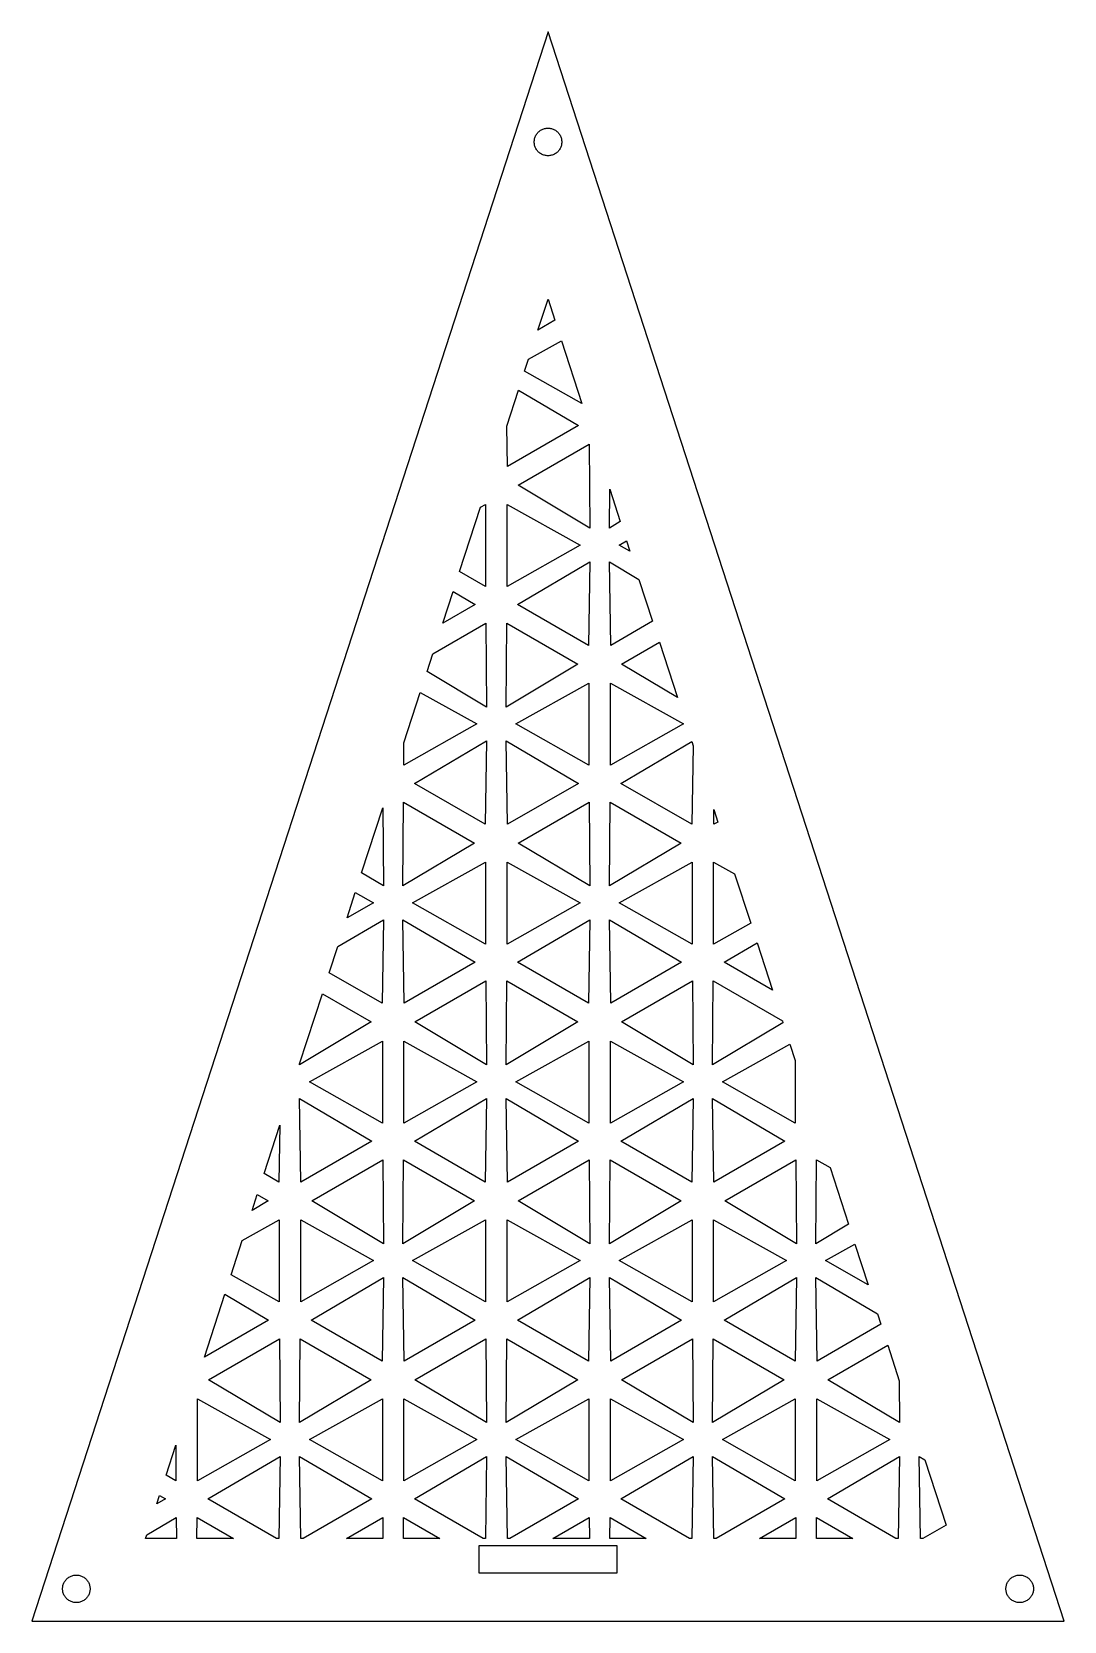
# Model space of a CAD drawing. Header units: metres. Extents: x 20 to 170, y 20 to 251.
import ezdxf

# ---------------------------------------------------------------- set-up
doc = ezdxf.new("R2010")
doc.units = ezdxf.units.M

msp = doc.modelspace()

# ---------------------------------------------------------------- linework, layer by layer
for p, q in [((95, 250.826), (20, 20)), ((170, 20), (95, 250.826)), ((93.0625, 235.324), (93.0977, 235.444)), ((93.0977, 235.444), (93.1406, 235.562)), ((93.1406, 235.562), (93.1904, 235.678)), ((93.1904, 235.678), (93.2471, 235.79)), ((93.2471, 235.79), (93.3115, 235.898)), ((93.3115, 235.898), (93.3818, 236.002)), ((93.3818, 236.002), (93.459, 236.101)), ((93.459, 236.101), (93.542, 236.195)), ((93.542, 236.195), (93.6309, 236.284)), ((93.6309, 236.284), (93.7256, 236.367)), ((93.7256, 236.367), (93.8242, 236.444)), ((93.8242, 236.444), (93.9287, 236.515)), ((93.9287, 236.515), (94.0361, 236.579)), ((94.0361, 236.579), (94.1484, 236.636)), ((94.1484, 236.636), (94.2637, 236.686)), ((94.2637, 236.686), (94.3818, 236.728)), ((94.3818, 236.728), (94.5029, 236.763)), ((94.5029, 236.763), (94.625, 236.791)), ((94.625, 236.791), (94.749, 236.81)), ((94.749, 236.81), (94.874, 236.822)), ((94.874, 236.822), (95, 236.826)), ((95, 236.826), (95.126, 236.822)), ((95.126, 236.822), (95.251, 236.81)), ((95.251, 236.81), (95.375, 236.791)), ((95.375, 236.791), (95.4971, 236.763)), ((95.4971, 236.763), (95.6182, 236.728)), ((95.6182, 236.728), (95.7363, 236.686)), ((95.7363, 236.686), (95.8516, 236.636)), ((95.8516, 236.636), (95.9639, 236.579)), ((95.9639, 236.579), (96.0713, 236.515)), ((96.0713, 236.515), (96.1758, 236.444)), ((96.1758, 236.444), (96.2744, 236.367)), ((96.2744, 236.367), (96.3691, 236.284)), ((96.3691, 236.284), (96.458, 236.195)), ((96.458, 236.195), (96.541, 236.101)), ((96.541, 236.101), (96.6182, 236.002)), ((96.6182, 236.002), (96.6885, 235.898)), ((96.6885, 235.898), (96.7529, 235.79)), ((96.7529, 235.79), (96.8096, 235.678)), ((96.8096, 235.678), (96.8594, 235.562)), ((96.8594, 235.562), (96.9023, 235.444)), ((96.9023, 235.444), (96.9375, 235.324)), ((93, 234.826), (93.0039, 234.952)), ((93.0039, 234.701), (93, 234.826)), ((93.0039, 234.952), (93.0156, 235.077)), ((93.0156, 234.576), (93.0039, 234.701)), ((93.0156, 235.077), (93.0352, 235.201)), ((93.0352, 234.451), (93.0156, 234.576)), ((93.0352, 235.201), (93.0625, 235.324)), ((93.0625, 234.329), (93.0352, 234.451)), ((93.0977, 234.208), (93.0625, 234.329)), ((93.1406, 234.09), (93.0977, 234.208)), ((93.1904, 233.975), (93.1406, 234.09)), ((93.2471, 233.863), (93.1904, 233.975)), ((93.3115, 233.755), (93.2471, 233.863)), ((93.3818, 233.651), (93.3115, 233.755)), ((93.459, 233.551), (93.3818, 233.651)), ((93.542, 233.457), (93.459, 233.551)), ((93.6309, 233.368), (93.542, 233.457)), ((93.7256, 233.285), (93.6309, 233.368)), ((93.8242, 233.208), (93.7256, 233.285)), ((93.9287, 233.138), (93.8242, 233.208)), ((94.0361, 233.074), (93.9287, 233.138)), ((96.0713, 233.138), (95.9639, 233.074)), ((96.1758, 233.208), (96.0713, 233.138)), ((96.2744, 233.285), (96.1758, 233.208)), ((96.3691, 233.368), (96.2744, 233.285)), ((96.458, 233.457), (96.3691, 233.368)), ((96.541, 233.551), (96.458, 233.457)), ((96.6182, 233.651), (96.541, 233.551)), ((96.6885, 233.755), (96.6182, 233.651)), ((96.7529, 233.863), (96.6885, 233.755)), ((96.8096, 233.975), (96.7529, 233.863)), ((96.8594, 234.09), (96.8096, 233.975)), ((96.9023, 234.208), (96.8594, 234.09)), ((96.9375, 234.329), (96.9023, 234.208)), ((96.9375, 235.324), (96.9648, 235.201)), ((96.9648, 234.451), (96.9375, 234.329)), ((96.9648, 235.201), (96.9844, 235.077)), ((96.9844, 234.576), (96.9648, 234.451)), ((96.9844, 235.077), (96.9961, 234.952)), ((96.9961, 234.701), (96.9844, 234.576)), ((96.9961, 234.952), (97, 234.826)), ((97, 234.826), (96.9961, 234.701)), ((94.1484, 233.017), (94.0361, 233.074)), ((94.2637, 232.967), (94.1484, 233.017)), ((94.3818, 232.924), (94.2637, 232.967)), ((94.5029, 232.889), (94.3818, 232.924)), ((94.625, 232.862), (94.5029, 232.889)), ((94.749, 232.842), (94.625, 232.862)), ((94.874, 232.83), (94.749, 232.842)), ((95, 232.826), (94.874, 232.83)), ((95.126, 232.83), (95, 232.826)), ((95.251, 232.842), (95.126, 232.83)), ((95.375, 232.862), (95.251, 232.842)), ((95.4971, 232.889), (95.375, 232.862)), ((95.6182, 232.924), (95.4971, 232.889)), ((95.7363, 232.967), (95.6182, 232.924)), ((95.8516, 233.017), (95.7363, 232.967)), ((95.9639, 233.074), (95.8516, 233.017)), ((93.5371, 207.49), (95, 211.993)), ((95, 211.993), (95.9863, 208.957)), ((95.9863, 208.957), (93.5371, 207.49)), ((92.1748, 203.299), (96.96, 205.961)), ((96.96, 205.961), (99.9238, 196.839)), ((91.6064, 201.55), (92.1748, 203.299)), ((99.9238, 196.839), (91.6064, 201.55)), ((89.0137, 193.57), (90.7031, 198.769)), ((90.7031, 198.769), (99.416, 193.643)), ((89.1064, 187.691), (89.0137, 193.57)), ((99.416, 193.643), (89.1064, 187.691)), ((90.6748, 184.974), (100.984, 190.926)), ((100.984, 190.926), (101.084, 178.744)), ((101.084, 178.744), (90.6748, 184.974)), ((103.915, 178.743), (103.962, 184.41)), ((103.962, 184.41), (105.496, 179.69)), ((82.1455, 172.432), (85.1807, 181.773)), ((85.1807, 181.773), (85.9316, 182.191)), ((85.9316, 182.191), (85.9316, 170.288)), ((89.0674, 182.192), (99.6699, 176.292)), ((89.0674, 170.287), (89.0674, 182.192)), ((105.496, 179.69), (103.915, 178.743)), ((99.6699, 176.292), (89.0674, 170.287)), ((105.331, 176.292), (106.406, 176.89)), ((106.887, 175.411), (105.331, 176.292)), ((106.406, 176.89), (106.887, 175.411)), ((90.584, 167.662), (101.085, 173.84)), ((101.085, 173.84), (100.894, 161.71)), ((103.915, 173.84), (108.22, 171.308)), ((104.106, 161.71), (103.915, 173.84)), ((85.9316, 170.288), (82.1455, 172.432)), ((108.22, 171.308), (110.196, 165.225)), ((79.7139, 164.947), (81.209, 169.549)), ((81.209, 169.549), (84.416, 167.662)), ((84.416, 167.662), (79.7139, 164.947)), ((100.894, 161.71), (90.584, 167.662)), ((78.2646, 160.489), (85.9844, 164.946)), ((85.9844, 164.946), (86.084, 152.763)), ((88.915, 152.763), (89.0156, 164.946)), ((89.0156, 164.946), (99.3262, 158.994)), ((110.196, 165.225), (104.106, 161.71)), ((105.675, 158.993), (111.187, 162.176)), ((111.187, 162.176), (113.801, 154.13)), ((77.4365, 157.939), (78.2646, 160.489)), ((86.084, 152.763), (77.4365, 157.939)), ((99.3262, 158.994), (88.915, 152.763)), ((113.801, 154.13), (105.675, 158.993)), ((74.0674, 147.571), (76.4453, 154.888)), ((76.4453, 154.888), (84.6699, 150.311)), ((90.3311, 150.311), (100.932, 156.21)), ((100.932, 156.21), (100.932, 144.307)), ((104.067, 156.211), (114.67, 150.311)), ((104.067, 144.306), (104.067, 156.211)), ((84.6699, 150.311), (74.0674, 144.306)), ((100.932, 144.307), (90.3311, 150.311)), ((114.67, 150.311), (104.067, 144.306)), ((75.584, 141.681), (86.085, 147.859)), ((86.085, 147.859), (85.8936, 135.729)), ((88.915, 147.859), (99.416, 141.681)), ((89.1064, 135.729), (88.915, 147.859)), ((105.584, 141.681), (115.878, 147.738)), ((115.878, 147.738), (116.073, 147.137)), ((74.0674, 144.306), (74.0674, 147.571)), ((116.073, 147.137), (115.894, 135.729)), ((85.8936, 135.729), (75.584, 141.681)), ((99.416, 141.681), (89.1064, 135.729)), ((115.894, 135.729), (105.584, 141.681)), ((73.915, 126.782), (74.0156, 138.965)), ((74.0156, 138.965), (84.3262, 133.013)), ((90.6748, 133.012), (100.984, 138.965)), ((100.984, 138.965), (101.084, 126.782)), ((103.915, 126.782), (104.016, 138.965)), ((104.016, 138.965), (114.326, 133.013)), ((67.9268, 128.672), (70.9912, 138.101)), ((70.9912, 138.101), (71.084, 126.782)), ((119.072, 137.906), (119.674, 136.056)), ((119.106, 135.729), (119.072, 137.906)), ((119.674, 136.056), (119.106, 135.729)), ((84.3262, 133.013), (73.915, 126.782)), ((101.084, 126.782), (90.6748, 133.012)), ((114.326, 133.013), (103.915, 126.782)), ((75.3311, 124.33), (85.9316, 130.229)), ((85.9316, 130.229), (85.9316, 118.326)), ((89.0674, 130.23), (99.6699, 124.33)), ((89.0674, 118.325), (89.0674, 130.23)), ((105.331, 124.33), (115.932, 130.229)), ((115.932, 130.229), (115.932, 118.326)), ((119.067, 130.23), (122.118, 128.533)), ((119.067, 118.325), (119.067, 130.23)), ((71.084, 126.782), (67.9268, 128.672)), ((122.118, 128.533), (124.445, 121.371)), ((65.8057, 122.141), (66.999, 125.816)), ((66.999, 125.816), (69.6699, 124.33)), ((69.6699, 124.33), (65.8057, 122.141)), ((85.9316, 118.326), (75.3311, 124.33)), ((99.6699, 124.33), (89.0674, 118.325)), ((115.932, 118.326), (105.331, 124.33)), ((64.4521, 117.977), (71.085, 121.879)), ((71.085, 121.879), (70.8936, 109.748)), ((73.915, 121.879), (84.416, 115.7)), ((74.1064, 109.748), (73.915, 121.879)), ((90.584, 115.7), (101.085, 121.879)), ((101.085, 121.879), (100.894, 109.748)), ((103.915, 121.879), (114.416, 115.7)), ((104.106, 109.748), (103.915, 121.879)), ((124.445, 121.371), (119.067, 118.325)), ((63.2178, 114.179), (64.4521, 117.977)), ((120.584, 115.7), (125.372, 118.518)), ((125.372, 118.518), (127.604, 111.646)), ((84.416, 115.7), (74.1064, 109.748)), ((100.894, 109.748), (90.584, 115.7)), ((114.416, 115.7), (104.106, 109.748)), ((127.604, 111.646), (120.584, 115.7)), ((70.8936, 109.748), (63.2178, 114.179)), ((58.916, 100.94), (62.2275, 111.13)), ((62.2275, 111.13), (69.3262, 107.032)), ((75.6748, 107.031), (85.9844, 112.984)), ((85.9844, 112.984), (86.084, 100.802)), ((88.915, 100.801), (89.0156, 112.984)), ((89.0156, 112.984), (99.3262, 107.032)), ((105.675, 107.031), (115.984, 112.984)), ((115.984, 112.984), (116.084, 100.802)), ((118.915, 100.801), (119.016, 112.984)), ((119.016, 112.984), (129.053, 107.189)), ((69.3262, 107.032), (58.915, 100.801)), ((86.084, 100.802), (75.6748, 107.031)), ((99.3262, 107.032), (88.915, 100.801)), ((116.084, 100.802), (105.675, 107.031)), ((129.141, 106.921), (118.915, 100.801)), ((129.053, 107.189), (129.141, 106.921)), ((60.3311, 98.3496), (70.9316, 104.248)), ((70.9316, 104.248), (70.9316, 92.3447)), ((74.0674, 104.249), (84.6699, 98.3496)), ((74.0674, 92.3447), (74.0674, 104.249)), ((90.3311, 98.3496), (100.932, 104.248)), ((100.932, 104.248), (100.932, 92.3447)), ((104.067, 104.249), (114.67, 98.3496)), ((104.067, 92.3447), (104.067, 104.249)), ((120.331, 98.3496), (130.149, 103.813)), ((130.149, 103.813), (130.932, 101.407)), ((58.915, 100.801), (58.916, 100.94)), ((130.932, 101.407), (130.932, 92.3447)), ((70.9316, 92.3447), (60.3311, 98.3496)), ((84.6699, 98.3496), (74.0674, 92.3447)), ((100.932, 92.3447), (90.3311, 98.3496)), ((114.67, 98.3496), (104.067, 92.3447)), ((130.932, 92.3447), (120.331, 98.3496)), ((58.915, 95.8975), (69.416, 89.7197)), ((59.1064, 83.7676), (58.915, 95.8975)), ((75.584, 89.7197), (86.085, 95.8975)), ((86.085, 95.8975), (85.8936, 83.7676)), ((88.915, 95.8975), (99.416, 89.7197)), ((89.1064, 83.7676), (88.915, 95.8975)), ((105.584, 89.7197), (116.085, 95.8975)), ((116.085, 95.8975), (115.894, 83.7676)), ((118.915, 95.8975), (129.416, 89.7197)), ((119.106, 83.7676), (118.915, 95.8975)), ((53.7402, 85.0098), (56.0234, 92.0371)), ((56.0234, 92.0371), (55.8936, 83.7676)), ((69.416, 89.7197), (59.1064, 83.7676)), ((85.8936, 83.7676), (75.584, 89.7197)), ((99.416, 89.7197), (89.1064, 83.7676)), ((115.894, 83.7676), (105.584, 89.7197)), ((129.416, 89.7197), (119.106, 83.7676)), ((60.6748, 81.0508), (70.9844, 87.0029)), ((70.9844, 87.0029), (71.084, 74.8203)), ((73.915, 74.8203), (74.0156, 87.0029)), ((74.0156, 87.0029), (84.3262, 81.0508)), ((90.6748, 81.0508), (100.984, 87.0029)), ((100.984, 87.0029), (101.084, 74.8203)), ((103.915, 74.8203), (104.016, 87.0029)), ((104.016, 87.0029), (114.326, 81.0508)), ((120.675, 81.0508), (130.984, 87.0029)), ((130.984, 87.0029), (131.084, 74.8203)), ((133.915, 74.8203), (134.016, 87.0029)), ((134.016, 87.0029), (135.98, 85.8691)), ((135.98, 85.8691), (138.649, 77.6533)), ((55.8936, 83.7676), (53.7402, 85.0098)), ((52.002, 79.6602), (52.75, 81.9609)), ((54.3262, 81.0508), (52.002, 79.6602)), ((52.75, 81.9609), (54.3262, 81.0508)), ((71.084, 74.8203), (60.6748, 81.0508)), ((84.3262, 81.0508), (73.915, 74.8203)), ((101.084, 74.8203), (90.6748, 81.0508)), ((114.326, 81.0508), (103.915, 74.8203)), ((131.084, 74.8203), (120.675, 81.0508)), ((50.583, 75.291), (55.9316, 78.2676)), ((55.9316, 78.2676), (55.9316, 66.3643)), ((59.0674, 78.2686), (69.6699, 72.3682)), ((59.0674, 66.3643), (59.0674, 78.2686)), ((75.3311, 72.3682), (85.9316, 78.2676)), ((85.9316, 78.2676), (85.9316, 66.3643)), ((89.0674, 78.2686), (99.6699, 72.3682)), ((89.0674, 66.3643), (89.0674, 78.2686)), ((105.331, 72.3682), (115.932, 78.2676)), ((115.932, 78.2676), (115.932, 66.3643)), ((119.067, 78.2686), (129.67, 72.3682)), ((119.067, 66.3643), (119.067, 78.2686)), ((138.649, 77.6533), (133.915, 74.8203)), ((48.9648, 70.3105), (50.583, 75.291)), ((135.331, 72.3682), (139.596, 74.7422)), ((139.596, 74.7422), (141.503, 68.873)), ((69.6699, 72.3682), (59.0674, 66.3643)), ((85.9316, 66.3643), (75.3311, 72.3682)), ((99.6699, 72.3682), (89.0674, 66.3643)), ((115.932, 66.3643), (105.331, 72.3682)), ((129.67, 72.3682), (119.067, 66.3643)), ((141.503, 68.873), (135.331, 72.3682)), ((55.9316, 66.3643), (48.9648, 70.3105)), ((60.584, 63.7383), (71.085, 69.917)), ((71.085, 69.917), (70.8936, 57.7861)), ((73.915, 69.917), (84.416, 63.7383)), ((74.1064, 57.7871), (73.915, 69.917)), ((90.584, 63.7383), (101.085, 69.917)), ((101.085, 69.917), (100.894, 57.7861)), ((103.915, 69.917), (114.416, 63.7383)), ((104.106, 57.7871), (103.915, 69.917)), ((120.584, 63.7383), (131.085, 69.917)), ((131.085, 69.917), (130.894, 57.7861)), ((133.915, 69.917), (142.877, 64.6445)), ((134.106, 57.7871), (133.915, 69.917)), ((45.0771, 58.3467), (48.0469, 67.4863)), ((48.0469, 67.4863), (54.416, 63.7383)), ((142.877, 64.6445), (143.368, 63.1328)), ((54.416, 63.7383), (45.0771, 58.3467)), ((70.8936, 57.7861), (60.584, 63.7383)), ((84.416, 63.7383), (74.1064, 57.7871)), ((100.894, 57.7861), (90.584, 63.7383)), ((114.416, 63.7383), (104.106, 57.7871)), ((130.894, 57.7861), (120.584, 63.7383)), ((143.368, 63.1328), (134.106, 57.7871)), ((45.6748, 55.0703), (55.9844, 61.0225)), ((55.9844, 61.0225), (56.084, 48.8398)), ((58.915, 48.8389), (59.0156, 61.0225)), ((59.0156, 61.0225), (69.3262, 55.0703)), ((75.6748, 55.0703), (85.9844, 61.0225)), ((85.9844, 61.0225), (86.084, 48.8398)), ((88.915, 48.8389), (89.0156, 61.0225)), ((89.0156, 61.0225), (99.3262, 55.0703)), ((105.675, 55.0703), (115.984, 61.0225)), ((115.984, 61.0225), (116.084, 48.8398)), ((118.915, 48.8389), (119.016, 61.0225)), ((119.016, 61.0225), (129.326, 55.0703)), ((135.675, 55.0703), (144.358, 60.084)), ((144.358, 60.084), (146.034, 54.9268)), ((56.084, 48.8398), (45.6748, 55.0703)), ((69.3262, 55.0703), (58.915, 48.8389)), ((86.084, 48.8398), (75.6748, 55.0703)), ((99.3262, 55.0703), (88.915, 48.8389)), ((116.084, 48.8398), (105.675, 55.0703)), ((129.326, 55.0703), (118.915, 48.8389)), ((146.084, 48.8398), (135.675, 55.0703)), ((146.034, 54.9268), (146.084, 48.8398)), ((44.0674, 52.2881), (54.6699, 46.3877)), ((44.0674, 40.3828), (44.0674, 52.2881)), ((60.3311, 46.3877), (70.9316, 52.2871)), ((70.9316, 52.2871), (70.9316, 40.3838)), ((74.0674, 52.2881), (84.6699, 46.3877)), ((74.0674, 40.3828), (74.0674, 52.2881)), ((90.3311, 46.3877), (100.932, 52.2871)), ((100.932, 52.2871), (100.932, 40.3838)), ((104.067, 52.2881), (114.67, 46.3877)), ((104.067, 40.3828), (104.067, 52.2881)), ((120.331, 46.3877), (130.932, 52.2871)), ((130.932, 52.2871), (130.932, 40.3838)), ((134.067, 52.2881), (144.67, 46.3877)), ((134.067, 40.3828), (134.067, 52.2881)), ((54.6699, 46.3877), (44.0674, 40.3828)), ((70.9316, 40.3838), (60.3311, 46.3877)), ((84.6699, 46.3877), (74.0674, 40.3828)), ((100.932, 40.3838), (90.3311, 46.3877)), ((114.67, 46.3877), (104.067, 40.3828)), ((130.932, 40.3838), (120.331, 46.3877)), ((144.67, 46.3877), (134.067, 40.3828)), ((39.5029, 41.1924), (40.9316, 45.5879)), ((40.9316, 45.5879), (40.9316, 40.3838)), ((45.584, 37.7578), (56.085, 43.9365)), ((56.085, 43.9365), (55.8965, 32)), ((59.1035, 32), (58.915, 43.9365)), ((58.915, 43.9365), (69.416, 37.7578)), ((75.584, 37.7578), (86.085, 43.9365)), ((86.085, 43.9365), (85.8965, 32)), ((89.1035, 32), (88.915, 43.9365)), ((88.915, 43.9365), (99.416, 37.7578)), ((105.584, 37.7578), (116.085, 43.9365)), ((116.085, 43.9365), (115.896, 32)), ((119.104, 32), (118.915, 43.9365)), ((118.915, 43.9365), (129.416, 37.7578)), ((135.584, 37.7578), (146.085, 43.9365)), ((146.085, 43.9365), (145.896, 32)), ((149.104, 32), (148.915, 43.9365)), ((148.915, 43.9365), (149.769, 43.4346)), ((149.769, 43.4346), (152.845, 33.9639)), ((40.9316, 40.3838), (39.5029, 41.1924)), ((38.1494, 37.0264), (38.5527, 38.2656)), ((39.416, 37.7578), (38.1494, 37.0264)), ((38.5527, 38.2656), (39.416, 37.7578)), ((55.5566, 32), (45.584, 37.7578)), ((69.416, 37.7578), (59.4434, 32)), ((85.5566, 32), (75.584, 37.7578)), ((99.416, 37.7578), (89.4434, 32)), ((115.557, 32), (105.584, 37.7578)), ((129.416, 37.7578), (119.443, 32)), ((145.557, 32), (135.584, 37.7578)), ((36.7012, 32.5684), (40.9844, 35.041)), ((40.9844, 35.041), (41.0088, 32)), ((43.9912, 32), (44.0156, 35.041)), ((44.0156, 35.041), (49.2842, 32)), ((65.7168, 32), (70.9844, 35.041)), ((70.9844, 35.041), (71.0088, 32)), ((73.9912, 32), (74.0156, 35.041)), ((74.0156, 35.041), (79.2842, 32)), ((95.7168, 32), (100.984, 35.041)), ((100.984, 35.041), (101.009, 32)), ((103.991, 32), (104.016, 35.041)), ((104.016, 35.041), (109.284, 32)), ((125.717, 32), (130.984, 35.041)), ((130.984, 35.041), (131.009, 32)), ((133.991, 32), (134.016, 35.041)), ((134.016, 35.041), (139.284, 32)), ((36.5166, 32), (36.7012, 32.5684)), ((152.845, 33.9639), (149.443, 32)), ((41.0088, 32), (36.5166, 32)), ((49.2842, 32), (43.9912, 32)), ((55.8965, 32), (55.5566, 32)), ((59.4434, 32), (59.1035, 32)), ((71.0088, 32), (65.7168, 32)), ((79.2842, 32), (73.9912, 32)), ((85, 27), (85, 31)), ((85, 31), (105, 31)), ((85.8965, 32), (85.5566, 32)), ((89.4434, 32), (89.1035, 32)), ((101.009, 32), (95.7168, 32)), ((109.284, 32), (103.991, 32)), ((105, 31), (105, 27)), ((115.896, 32), (115.557, 32)), ((119.443, 32), (119.104, 32)), ((131.009, 32), (125.717, 32)), ((139.284, 32), (133.991, 32)), ((145.896, 32), (145.557, 32)), ((149.443, 32), (149.104, 32)), ((24.5703, 25.3203), (24.6123, 25.4385)), ((24.6123, 25.4385), (24.6621, 25.5537)), ((24.6621, 25.5537), (24.7197, 25.666)), ((24.7197, 25.666), (24.7832, 25.7744)), ((24.7832, 25.7744), (24.8545, 25.8779)), ((24.8545, 25.8779), (24.9307, 25.9775)), ((24.9307, 25.9775), (25.0146, 26.0713)), ((25.0146, 26.0713), (25.1025, 26.1602)), ((25.1025, 26.1602), (25.1973, 26.2432)), ((25.1973, 26.2432), (25.2969, 26.3203)), ((25.2969, 26.3203), (25.4004, 26.3906)), ((25.4004, 26.3906), (25.5088, 26.4551)), ((25.5088, 26.4551), (25.6201, 26.5117)), ((25.6201, 26.5117), (25.7363, 26.5615)), ((25.7363, 26.5615), (25.8545, 26.6045)), ((25.8545, 26.6045), (25.9746, 26.6396)), ((25.9746, 26.6396), (26.0977, 26.667)), ((26.0977, 26.667), (26.2217, 26.6865)), ((26.2217, 26.6865), (26.3467, 26.6982)), ((26.3467, 26.6982), (26.4717, 26.7021)), ((26.4717, 26.7021), (26.5977, 26.6982)), ((26.5977, 26.6982), (26.7227, 26.6865)), ((26.7227, 26.6865), (26.8467, 26.667)), ((26.8467, 26.667), (26.9697, 26.6396)), ((26.9697, 26.6396), (27.0898, 26.6045)), ((27.0898, 26.6045), (27.208, 26.5615)), ((27.208, 26.5615), (27.3232, 26.5117)), ((27.3232, 26.5117), (27.4355, 26.4551)), ((27.4355, 26.4551), (27.5439, 26.3906)), ((27.5439, 26.3906), (27.6475, 26.3203)), ((27.6475, 26.3203), (27.7471, 26.2432)), ((27.7471, 26.2432), (27.8408, 26.1602)), ((27.8408, 26.1602), (27.9297, 26.0713)), ((27.9297, 26.0713), (28.0137, 25.9775)), ((28.0137, 25.9775), (28.0898, 25.8779)), ((28.0898, 25.8779), (28.1611, 25.7744)), ((28.1611, 25.7744), (28.2246, 25.666)), ((28.2246, 25.666), (28.2822, 25.5537)), ((28.2822, 25.5537), (28.332, 25.4385)), ((28.332, 25.4385), (28.374, 25.3203)), ((105, 27), (85, 27)), ((161.626, 25.3203), (161.668, 25.4385)), ((161.668, 25.4385), (161.718, 25.5537)), ((161.718, 25.5537), (161.775, 25.666)), ((161.775, 25.666), (161.839, 25.7744)), ((161.839, 25.7744), (161.91, 25.8779)), ((161.91, 25.8779), (161.986, 25.9775)), ((161.986, 25.9775), (162.07, 26.0713)), ((162.07, 26.0713), (162.159, 26.1602)), ((162.159, 26.1602), (162.253, 26.2432)), ((162.253, 26.2432), (162.353, 26.3203)), ((162.353, 26.3203), (162.456, 26.3906)), ((162.456, 26.3906), (162.564, 26.4551)), ((162.564, 26.4551), (162.677, 26.5117)), ((162.677, 26.5117), (162.792, 26.5615)), ((162.792, 26.5615), (162.91, 26.6045)), ((162.91, 26.6045), (163.03, 26.6396)), ((163.03, 26.6396), (163.153, 26.667)), ((163.153, 26.667), (163.277, 26.6865)), ((163.277, 26.6865), (163.402, 26.6982)), ((163.402, 26.6982), (163.528, 26.7021)), ((163.528, 26.7021), (163.653, 26.6982)), ((163.653, 26.6982), (163.778, 26.6865)), ((163.778, 26.6865), (163.902, 26.667)), ((163.902, 26.667), (164.025, 26.6396)), ((164.025, 26.6396), (164.146, 26.6045)), ((164.146, 26.6045), (164.264, 26.5615)), ((164.264, 26.5615), (164.38, 26.5117)), ((164.38, 26.5117), (164.491, 26.4551)), ((164.491, 26.4551), (164.6, 26.3906)), ((164.6, 26.3906), (164.703, 26.3203)), ((164.703, 26.3203), (164.803, 26.2432)), ((164.803, 26.2432), (164.897, 26.1602)), ((164.897, 26.1602), (164.985, 26.0713)), ((164.985, 26.0713), (165.069, 25.9775)), ((165.069, 25.9775), (165.146, 25.8779)), ((165.146, 25.8779), (165.217, 25.7744)), ((165.217, 25.7744), (165.28, 25.666)), ((165.28, 25.666), (165.338, 25.5537)), ((165.338, 25.5537), (165.388, 25.4385)), ((165.388, 25.4385), (165.43, 25.3203)), ((24.4717, 24.7021), (24.4766, 24.8281)), ((24.4766, 24.5771), (24.4717, 24.7021)), ((24.4766, 24.8281), (24.4883, 24.9531)), ((24.4883, 24.4512), (24.4766, 24.5771)), ((24.4883, 24.9531), (24.5078, 25.0771)), ((24.5078, 24.3271), (24.4883, 24.4512)), ((24.5078, 25.0771), (24.5352, 25.1992)), ((24.5352, 24.2051), (24.5078, 24.3271)), ((24.5352, 25.1992), (24.5703, 25.3203)), ((24.5703, 24.084), (24.5352, 24.2051)), ((24.6123, 23.9658), (24.5703, 24.084)), ((24.6621, 23.8506), (24.6123, 23.9658)), ((24.7197, 23.7393), (24.6621, 23.8506)), ((24.7832, 23.6309), (24.7197, 23.7393)), ((24.8545, 23.5264), (24.7832, 23.6309)), ((24.9307, 23.4277), (24.8545, 23.5264)), ((25.0146, 23.333), (24.9307, 23.4277)), ((25.1025, 23.2441), (25.0146, 23.333)), ((25.1973, 23.1611), (25.1025, 23.2441)), ((25.2969, 23.084), (25.1973, 23.1611)), ((25.4004, 23.0137), (25.2969, 23.084)), ((27.6475, 23.084), (27.5439, 23.0137)), ((27.7471, 23.1611), (27.6475, 23.084)), ((27.8408, 23.2441), (27.7471, 23.1611)), ((27.9297, 23.333), (27.8408, 23.2441)), ((28.0137, 23.4277), (27.9297, 23.333)), ((28.0898, 23.5264), (28.0137, 23.4277)), ((28.1611, 23.6309), (28.0898, 23.5264)), ((28.2246, 23.7393), (28.1611, 23.6309)), ((28.2822, 23.8506), (28.2246, 23.7393)), ((28.332, 23.9658), (28.2822, 23.8506)), ((28.374, 24.084), (28.332, 23.9658)), ((28.374, 25.3203), (28.4092, 25.1992)), ((28.4092, 24.2051), (28.374, 24.084)), ((28.4092, 25.1992), (28.4365, 25.0771)), ((28.4365, 24.3271), (28.4092, 24.2051)), ((28.4365, 25.0771), (28.4561, 24.9531)), ((28.4561, 24.4512), (28.4365, 24.3271)), ((28.4561, 24.9531), (28.4678, 24.8281)), ((28.4678, 24.5771), (28.4561, 24.4512)), ((28.4678, 24.8281), (28.4717, 24.7021)), ((28.4717, 24.7021), (28.4678, 24.5771)), ((161.528, 24.7021), (161.532, 24.8281)), ((161.532, 24.5771), (161.528, 24.7021)), ((161.532, 24.8281), (161.544, 24.9531)), ((161.544, 24.4512), (161.532, 24.5771)), ((161.544, 24.9531), (161.563, 25.0771)), ((161.563, 24.3271), (161.544, 24.4512)), ((161.563, 25.0771), (161.591, 25.1992)), ((161.591, 24.2051), (161.563, 24.3271)), ((161.591, 25.1992), (161.626, 25.3203)), ((161.626, 24.084), (161.591, 24.2051)), ((161.668, 23.9658), (161.626, 24.084)), ((161.718, 23.8506), (161.668, 23.9658)), ((161.775, 23.7393), (161.718, 23.8506)), ((161.839, 23.6309), (161.775, 23.7393)), ((161.91, 23.5264), (161.839, 23.6309)), ((161.986, 23.4277), (161.91, 23.5264)), ((162.07, 23.333), (161.986, 23.4277)), ((162.159, 23.2441), (162.07, 23.333)), ((162.253, 23.1611), (162.159, 23.2441)), ((162.353, 23.084), (162.253, 23.1611)), ((162.456, 23.0137), (162.353, 23.084)), ((164.703, 23.084), (164.6, 23.0137)), ((164.803, 23.1611), (164.703, 23.084)), ((164.897, 23.2441), (164.803, 23.1611)), ((164.985, 23.333), (164.897, 23.2441)), ((165.069, 23.4277), (164.985, 23.333)), ((165.146, 23.5264), (165.069, 23.4277)), ((165.217, 23.6309), (165.146, 23.5264)), ((165.28, 23.7393), (165.217, 23.6309)), ((165.338, 23.8506), (165.28, 23.7393)), ((165.388, 23.9658), (165.338, 23.8506)), ((165.43, 24.084), (165.388, 23.9658)), ((165.43, 25.3203), (165.465, 25.1992)), ((165.465, 24.2051), (165.43, 24.084)), ((165.465, 25.1992), (165.492, 25.0771)), ((165.492, 24.3271), (165.465, 24.2051)), ((165.492, 25.0771), (165.512, 24.9531)), ((165.512, 24.4512), (165.492, 24.3271)), ((165.512, 24.9531), (165.523, 24.8281)), ((165.523, 24.5771), (165.512, 24.4512)), ((165.523, 24.8281), (165.528, 24.7021)), ((165.528, 24.7021), (165.523, 24.5771)), ((25.5088, 22.9492), (25.4004, 23.0137)), ((25.6201, 22.8926), (25.5088, 22.9492)), ((25.7363, 22.8428), (25.6201, 22.8926)), ((25.8545, 22.7998), (25.7363, 22.8428)), ((25.9746, 22.7646), (25.8545, 22.7998)), ((26.0977, 22.7373), (25.9746, 22.7646)), ((26.2217, 22.7178), (26.0977, 22.7373)), ((26.3467, 22.7061), (26.2217, 22.7178)), ((26.4717, 22.7021), (26.3467, 22.7061)), ((26.5977, 22.7061), (26.4717, 22.7021)), ((26.7227, 22.7178), (26.5977, 22.7061)), ((26.8467, 22.7373), (26.7227, 22.7178)), ((26.9697, 22.7646), (26.8467, 22.7373)), ((27.0898, 22.7998), (26.9697, 22.7646)), ((27.208, 22.8428), (27.0898, 22.7998)), ((27.3232, 22.8926), (27.208, 22.8428)), ((27.4355, 22.9492), (27.3232, 22.8926)), ((27.5439, 23.0137), (27.4355, 22.9492)), ((162.564, 22.9492), (162.456, 23.0137)), ((162.677, 22.8926), (162.564, 22.9492)), ((162.792, 22.8428), (162.677, 22.8926)), ((162.91, 22.7998), (162.792, 22.8428)), ((163.03, 22.7646), (162.91, 22.7998)), ((163.153, 22.7373), (163.03, 22.7646)), ((163.277, 22.7178), (163.153, 22.7373)), ((163.402, 22.7061), (163.277, 22.7178)), ((163.528, 22.7021), (163.402, 22.7061)), ((163.653, 22.7061), (163.528, 22.7021)), ((163.778, 22.7178), (163.653, 22.7061)), ((163.902, 22.7373), (163.778, 22.7178)), ((164.025, 22.7646), (163.902, 22.7373)), ((164.146, 22.7998), (164.025, 22.7646)), ((164.264, 22.8428), (164.146, 22.7998)), ((164.38, 22.8926), (164.264, 22.8428)), ((164.491, 22.9492), (164.38, 22.8926)), ((164.6, 23.0137), (164.491, 22.9492)), ((20, 20), (170, 20))]:
    msp.add_line(p, q)

doc.saveas('drawing.dxf')
